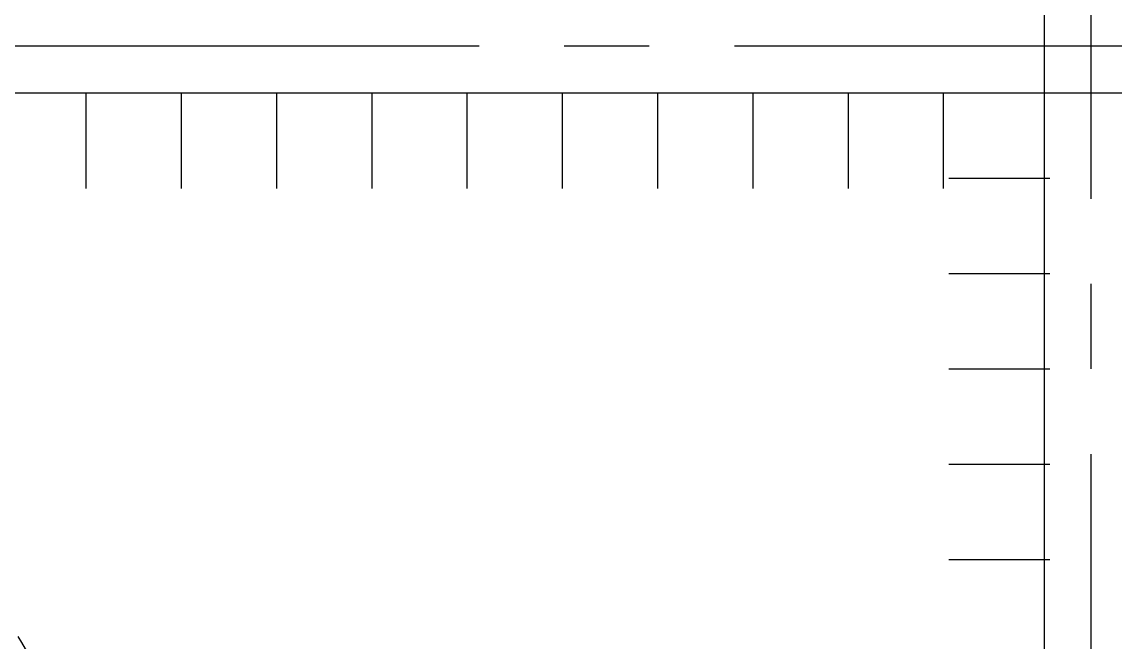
# Model space of a CAD drawing. Header units: millimetres. Extents: x -121190 to 167528, y -50070 to 22631.
# Drawn here: x -52747 to -51944, y 4739 to 5194 of the extents above; entities that cross this region are included whole.
import ezdxf

# ---------------------------------------------------------------- set-up
doc = ezdxf.new("R2010")
doc.units = ezdxf.units.MM
doc.header["$MEASUREMENT"] = 0
doc.linetypes.add('CENTER2', pattern=[1.125, 0.75, -0.125, 0.125, -0.125])
doc.linetypes.add('HIDDEN', pattern=[0.375, 0.25, -0.125])
for name, color, linetype in [('04.HIDDEN', 8, 'HIDDEN'), ('10.HATCH', 9, 'Continuous'), ('CDC.01.AXIS', 160, 'CENTER2')]:
    doc.layers.add(name, color=color, linetype=linetype)
doc.layers.add('CDC_03.BORDER', color=3, linetype='Continuous', lineweight=25)

msp = doc.modelspace()

# ---------------------------------------------------------------- linework, layer by layer
at = {"layer": '04.HIDDEN', "ltscale": 500}
msp.add_circle((-51961.32, 5176.84), 900, dxfattribs=at)
at = {"layer": '10.HATCH', "ltscale": 10}
for p, q in [((-52700.32, 5141.84), (-52700.32, 5071.84)), ((-52630.32, 5141.84), (-52630.32, 5071.84)), ((-52560.32, 5141.84), (-52560.32, 5071.84)), ((-52490.32, 5141.84), (-52490.32, 5071.84)), ((-52420.32, 5141.84), (-52420.32, 5071.84)), ((-52350.32, 5141.84), (-52350.32, 5071.84)), ((-52280.32, 5141.84), (-52280.32, 5071.84)), ((-52210.32, 5141.84), (-52210.32, 5071.84)), ((-52140.32, 5141.84), (-52140.32, 5071.84)), ((-52070.32, 5141.84), (-52070.32, 5071.84)), ((-52066.32, 5079.44), (-51996.32, 5079.44)), ((-52066.27, 5079.44), (-51996.27, 5079.44)), ((-52066.23, 5079.44), (-51996.23, 5079.44)), ((-52066.19, 5079.44), (-51996.19, 5079.44)), ((-52066.14, 5079.44), (-51996.14, 5079.44)), ((-52066.1, 5079.44), (-51996.1, 5079.44)), ((-52066.05, 5079.44), (-51996.05, 5079.44)), ((-52066.01, 5079.44), (-51996.01, 5079.44)), ((-52065.97, 5079.44), (-51995.97, 5079.44)), ((-52065.92, 5079.44), (-51995.92, 5079.44)), ((-52065.88, 5079.44), (-51995.88, 5079.44)), ((-52065.84, 5079.44), (-51995.84, 5079.44)), ((-52065.79, 5079.44), (-51995.79, 5079.44)), ((-52065.75, 5079.44), (-51995.75, 5079.44)), ((-52065.7, 5079.44), (-51995.7, 5079.44)), ((-52065.66, 5079.44), (-51995.66, 5079.44)), ((-52065.62, 5079.44), (-51995.62, 5079.44)), ((-52065.57, 5079.44), (-51995.57, 5079.44)), ((-52065.53, 5079.44), (-51995.53, 5079.44)), ((-52065.49, 5079.44), (-51995.49, 5079.44)), ((-52065.44, 5079.44), (-51995.44, 5079.44)), ((-52065.4, 5079.44), (-51995.4, 5079.44)), ((-52065.35, 5079.44), (-51995.35, 5079.44)), ((-52065.31, 5079.44), (-51995.31, 5079.44)), ((-52065.27, 5079.44), (-51995.27, 5079.44)), ((-52065.22, 5079.44), (-51995.22, 5079.44)), ((-52065.18, 5079.44), (-51995.18, 5079.44)), ((-52065.14, 5079.44), (-51995.14, 5079.44)), ((-52065.09, 5079.44), (-51995.09, 5079.44)), ((-52065.05, 5079.44), (-51995.05, 5079.44)), ((-52065, 5079.44), (-51995, 5079.44)), ((-52064.96, 5079.44), (-51994.96, 5079.44)), ((-52064.92, 5079.44), (-51994.92, 5079.44)), ((-52064.87, 5079.44), (-51994.87, 5079.44)), ((-52064.83, 5079.44), (-51994.83, 5079.44)), ((-52064.79, 5079.44), (-51994.79, 5079.44)), ((-52064.74, 5079.44), (-51994.74, 5079.44)), ((-52064.7, 5079.44), (-51994.7, 5079.44)), ((-52064.65, 5079.44), (-51994.65, 5079.44)), ((-52064.61, 5079.44), (-51994.61, 5079.44)), ((-52064.57, 5079.44), (-51994.57, 5079.44)), ((-52064.52, 5079.44), (-51994.52, 5079.44)), ((-52064.48, 5079.44), (-51994.48, 5079.44)), ((-52064.44, 5079.44), (-51994.44, 5079.44)), ((-52064.39, 5079.44), (-51994.39, 5079.44)), ((-52064.35, 5079.44), (-51994.35, 5079.44)), ((-52064.3, 5079.44), (-51994.3, 5079.44)), ((-52064.26, 5079.44), (-51994.26, 5079.44)), ((-52064.22, 5079.44), (-51994.22, 5079.44)), ((-52064.17, 5079.44), (-51994.17, 5079.44)), ((-52064.13, 5079.44), (-51994.13, 5079.44)), ((-52064.09, 5079.44), (-51994.09, 5079.44)), ((-52064.04, 5079.44), (-51994.04, 5079.44)), ((-52064, 5079.44), (-51994, 5079.44)), ((-52063.95, 5079.44), (-51993.95, 5079.44)), ((-52063.91, 5079.44), (-51993.91, 5079.44)), ((-52063.87, 5079.44), (-51993.87, 5079.44)), ((-52063.82, 5079.44), (-51993.82, 5079.44)), ((-52063.78, 5079.44), (-51993.78, 5079.44)), ((-52063.74, 5079.44), (-51993.74, 5079.44)), ((-52063.69, 5079.44), (-51993.69, 5079.44)), ((-52063.65, 5079.44), (-51993.65, 5079.44)), ((-52063.6, 5079.44), (-51993.6, 5079.44)), ((-52063.56, 5079.44), (-51993.56, 5079.44)), ((-52063.52, 5079.44), (-51993.52, 5079.44)), ((-52063.47, 5079.44), (-51993.47, 5079.44)), ((-52063.43, 5079.44), (-51993.43, 5079.44)), ((-52063.39, 5079.44), (-51993.39, 5079.44)), ((-52063.34, 5079.44), (-51993.34, 5079.44)), ((-52063.3, 5079.44), (-51993.3, 5079.44)), ((-52063.25, 5079.44), (-51993.25, 5079.44)), ((-52063.21, 5079.44), (-51993.21, 5079.44)), ((-52063.17, 5079.44), (-51993.17, 5079.44)), ((-52063.12, 5079.44), (-51993.12, 5079.44)), ((-52063.08, 5079.44), (-51993.08, 5079.44)), ((-52063.04, 5079.44), (-51993.04, 5079.44)), ((-52062.99, 5079.44), (-51992.99, 5079.44)), ((-52062.95, 5079.44), (-51992.95, 5079.44)), ((-52062.9, 5079.44), (-51992.9, 5079.44)), ((-52062.86, 5079.44), (-51992.86, 5079.44)), ((-52062.82, 5079.44), (-51992.82, 5079.44)), ((-52062.77, 5079.44), (-51992.77, 5079.44)), ((-52062.73, 5079.44), (-51992.73, 5079.44)), ((-52062.69, 5079.44), (-51992.69, 5079.44)), ((-52062.64, 5079.44), (-51992.64, 5079.44)), ((-52062.6, 5079.44), (-51992.6, 5079.44)), ((-52062.55, 5079.44), (-51992.55, 5079.44)), ((-52062.51, 5079.44), (-51992.51, 5079.44)), ((-52062.47, 5079.44), (-51992.47, 5079.44)), ((-52062.42, 5079.44), (-51992.42, 5079.44)), ((-52062.38, 5079.44), (-51992.38, 5079.44)), ((-52062.34, 5079.44), (-51992.34, 5079.44)), ((-52062.29, 5079.44), (-51992.29, 5079.44)), ((-52062.25, 5079.44), (-51992.25, 5079.44)), ((-52062.2, 5079.44), (-51992.2, 5079.44)), ((-52062.16, 5079.44), (-51992.16, 5079.44)), ((-52062.12, 5079.44), (-51992.12, 5079.44)), ((-52062.07, 5079.44), (-51992.07, 5079.44)), ((-52062.03, 5079.44), (-51992.03, 5079.44)), ((-52061.99, 5079.44), (-51991.99, 5079.44)), ((-52066.32, 5009.44), (-51996.32, 5009.44)), ((-52066.27, 5009.44), (-51996.27, 5009.44)), ((-52066.23, 5009.44), (-51996.23, 5009.44)), ((-52066.19, 5009.44), (-51996.19, 5009.44)), ((-52066.14, 5009.44), (-51996.14, 5009.44)), ((-52066.1, 5009.44), (-51996.1, 5009.44)), ((-52066.05, 5009.44), (-51996.05, 5009.44)), ((-52066.01, 5009.44), (-51996.01, 5009.44)), ((-52065.97, 5009.44), (-51995.97, 5009.44)), ((-52065.92, 5009.44), (-51995.92, 5009.44)), ((-52065.88, 5009.44), (-51995.88, 5009.44)), ((-52065.84, 5009.44), (-51995.84, 5009.44)), ((-52065.79, 5009.44), (-51995.79, 5009.44)), ((-52065.75, 5009.44), (-51995.75, 5009.44)), ((-52065.7, 5009.44), (-51995.7, 5009.44)), ((-52065.66, 5009.44), (-51995.66, 5009.44)), ((-52065.62, 5009.44), (-51995.62, 5009.44)), ((-52065.57, 5009.44), (-51995.57, 5009.44)), ((-52065.53, 5009.44), (-51995.53, 5009.44)), ((-52065.49, 5009.44), (-51995.49, 5009.44)), ((-52065.44, 5009.44), (-51995.44, 5009.44)), ((-52065.4, 5009.44), (-51995.4, 5009.44)), ((-52065.35, 5009.44), (-51995.35, 5009.44)), ((-52065.31, 5009.44), (-51995.31, 5009.44)), ((-52065.27, 5009.44), (-51995.27, 5009.44)), ((-52065.22, 5009.44), (-51995.22, 5009.44)), ((-52065.18, 5009.44), (-51995.18, 5009.44)), ((-52065.14, 5009.44), (-51995.14, 5009.44)), ((-52065.09, 5009.44), (-51995.09, 5009.44)), ((-52065.05, 5009.44), (-51995.05, 5009.44)), ((-52065, 5009.44), (-51995, 5009.44)), ((-52064.96, 5009.44), (-51994.96, 5009.44)), ((-52064.92, 5009.44), (-51994.92, 5009.44)), ((-52064.87, 5009.44), (-51994.87, 5009.44)), ((-52064.83, 5009.44), (-51994.83, 5009.44)), ((-52064.79, 5009.44), (-51994.79, 5009.44)), ((-52064.74, 5009.44), (-51994.74, 5009.44)), ((-52064.7, 5009.44), (-51994.7, 5009.44)), ((-52064.65, 5009.44), (-51994.65, 5009.44)), ((-52064.61, 5009.44), (-51994.61, 5009.44)), ((-52064.57, 5009.44), (-51994.57, 5009.44)), ((-52064.52, 5009.44), (-51994.52, 5009.44)), ((-52064.48, 5009.44), (-51994.48, 5009.44)), ((-52064.44, 5009.44), (-51994.44, 5009.44)), ((-52064.39, 5009.44), (-51994.39, 5009.44)), ((-52064.35, 5009.44), (-51994.35, 5009.44)), ((-52064.3, 5009.44), (-51994.3, 5009.44)), ((-52064.26, 5009.44), (-51994.26, 5009.44)), ((-52064.22, 5009.44), (-51994.22, 5009.44)), ((-52064.17, 5009.44), (-51994.17, 5009.44)), ((-52064.13, 5009.44), (-51994.13, 5009.44)), ((-52064.09, 5009.44), (-51994.09, 5009.44)), ((-52064.04, 5009.44), (-51994.04, 5009.44)), ((-52064, 5009.44), (-51994, 5009.44)), ((-52063.95, 5009.44), (-51993.95, 5009.44)), ((-52063.91, 5009.44), (-51993.91, 5009.44)), ((-52063.87, 5009.44), (-51993.87, 5009.44)), ((-52063.82, 5009.44), (-51993.82, 5009.44)), ((-52063.78, 5009.44), (-51993.78, 5009.44)), ((-52063.74, 5009.44), (-51993.74, 5009.44)), ((-52063.69, 5009.44), (-51993.69, 5009.44)), ((-52063.65, 5009.44), (-51993.65, 5009.44)), ((-52063.6, 5009.44), (-51993.6, 5009.44)), ((-52063.56, 5009.44), (-51993.56, 5009.44)), ((-52063.52, 5009.44), (-51993.52, 5009.44)), ((-52063.47, 5009.44), (-51993.47, 5009.44)), ((-52063.43, 5009.44), (-51993.43, 5009.44)), ((-52063.39, 5009.44), (-51993.39, 5009.44)), ((-52063.34, 5009.44), (-51993.34, 5009.44)), ((-52063.3, 5009.44), (-51993.3, 5009.44)), ((-52063.25, 5009.44), (-51993.25, 5009.44)), ((-52063.21, 5009.44), (-51993.21, 5009.44)), ((-52063.17, 5009.44), (-51993.17, 5009.44)), ((-52063.12, 5009.44), (-51993.12, 5009.44)), ((-52063.08, 5009.44), (-51993.08, 5009.44)), ((-52063.04, 5009.44), (-51993.04, 5009.44)), ((-52062.99, 5009.44), (-51992.99, 5009.44)), ((-52062.95, 5009.44), (-51992.95, 5009.44)), ((-52062.9, 5009.44), (-51992.9, 5009.44)), ((-52062.86, 5009.44), (-51992.86, 5009.44)), ((-52062.82, 5009.44), (-51992.82, 5009.44)), ((-52062.77, 5009.44), (-51992.77, 5009.44)), ((-52062.73, 5009.44), (-51992.73, 5009.44)), ((-52062.69, 5009.44), (-51992.69, 5009.44)), ((-52062.64, 5009.44), (-51992.64, 5009.44)), ((-52062.6, 5009.44), (-51992.6, 5009.44)), ((-52062.55, 5009.44), (-51992.55, 5009.44)), ((-52062.51, 5009.44), (-51992.51, 5009.44)), ((-52062.47, 5009.44), (-51992.47, 5009.44)), ((-52062.42, 5009.44), (-51992.42, 5009.44)), ((-52062.38, 5009.44), (-51992.38, 5009.44)), ((-52062.34, 5009.44), (-51992.34, 5009.44)), ((-52062.29, 5009.44), (-51992.29, 5009.44)), ((-52062.25, 5009.44), (-51992.25, 5009.44)), ((-52062.2, 5009.44), (-51992.2, 5009.44)), ((-52062.16, 5009.44), (-51992.16, 5009.44)), ((-52062.12, 5009.44), (-51992.12, 5009.44)), ((-52062.07, 5009.44), (-51992.07, 5009.44)), ((-52062.03, 5009.44), (-51992.03, 5009.44)), ((-52061.99, 5009.44), (-51991.99, 5009.44)), ((-52066.32, 4939.44), (-51996.32, 4939.44)), ((-52066.27, 4939.44), (-51996.27, 4939.44)), ((-52066.23, 4939.44), (-51996.23, 4939.44)), ((-52066.19, 4939.44), (-51996.19, 4939.44)), ((-52066.14, 4939.44), (-51996.14, 4939.44)), ((-52066.1, 4939.44), (-51996.1, 4939.44)), ((-52066.05, 4939.44), (-51996.05, 4939.44)), ((-52066.01, 4939.44), (-51996.01, 4939.44)), ((-52065.97, 4939.44), (-51995.97, 4939.44)), ((-52065.92, 4939.44), (-51995.92, 4939.44)), ((-52065.88, 4939.44), (-51995.88, 4939.44)), ((-52065.84, 4939.44), (-51995.84, 4939.44)), ((-52065.79, 4939.44), (-51995.79, 4939.44)), ((-52065.75, 4939.44), (-51995.75, 4939.44)), ((-52065.7, 4939.44), (-51995.7, 4939.44)), ((-52065.66, 4939.44), (-51995.66, 4939.44)), ((-52065.62, 4939.44), (-51995.62, 4939.44)), ((-52065.57, 4939.44), (-51995.57, 4939.44)), ((-52065.53, 4939.44), (-51995.53, 4939.44)), ((-52065.49, 4939.44), (-51995.49, 4939.44)), ((-52065.44, 4939.44), (-51995.44, 4939.44)), ((-52065.4, 4939.44), (-51995.4, 4939.44)), ((-52065.35, 4939.44), (-51995.35, 4939.44)), ((-52065.31, 4939.44), (-51995.31, 4939.44)), ((-52065.27, 4939.44), (-51995.27, 4939.44)), ((-52065.22, 4939.44), (-51995.22, 4939.44)), ((-52065.18, 4939.44), (-51995.18, 4939.44)), ((-52065.14, 4939.44), (-51995.14, 4939.44)), ((-52065.09, 4939.44), (-51995.09, 4939.44)), ((-52065.05, 4939.44), (-51995.05, 4939.44)), ((-52065, 4939.44), (-51995, 4939.44)), ((-52064.96, 4939.44), (-51994.96, 4939.44)), ((-52064.92, 4939.44), (-51994.92, 4939.44)), ((-52064.87, 4939.44), (-51994.87, 4939.44)), ((-52064.83, 4939.44), (-51994.83, 4939.44)), ((-52064.79, 4939.44), (-51994.79, 4939.44)), ((-52064.74, 4939.44), (-51994.74, 4939.44)), ((-52064.7, 4939.44), (-51994.7, 4939.44)), ((-52064.65, 4939.44), (-51994.65, 4939.44)), ((-52064.61, 4939.44), (-51994.61, 4939.44)), ((-52064.57, 4939.44), (-51994.57, 4939.44)), ((-52064.52, 4939.44), (-51994.52, 4939.44)), ((-52064.48, 4939.44), (-51994.48, 4939.44)), ((-52064.44, 4939.44), (-51994.44, 4939.44)), ((-52064.39, 4939.44), (-51994.39, 4939.44)), ((-52064.35, 4939.44), (-51994.35, 4939.44)), ((-52064.3, 4939.44), (-51994.3, 4939.44)), ((-52064.26, 4939.44), (-51994.26, 4939.44)), ((-52064.22, 4939.44), (-51994.22, 4939.44)), ((-52064.17, 4939.44), (-51994.17, 4939.44)), ((-52064.13, 4939.44), (-51994.13, 4939.44)), ((-52064.09, 4939.44), (-51994.09, 4939.44)), ((-52064.04, 4939.44), (-51994.04, 4939.44)), ((-52064, 4939.44), (-51994, 4939.44)), ((-52063.95, 4939.44), (-51993.95, 4939.44)), ((-52063.91, 4939.44), (-51993.91, 4939.44)), ((-52063.87, 4939.44), (-51993.87, 4939.44)), ((-52063.82, 4939.44), (-51993.82, 4939.44)), ((-52063.78, 4939.44), (-51993.78, 4939.44)), ((-52063.74, 4939.44), (-51993.74, 4939.44)), ((-52063.69, 4939.44), (-51993.69, 4939.44)), ((-52063.65, 4939.44), (-51993.65, 4939.44)), ((-52063.6, 4939.44), (-51993.6, 4939.44)), ((-52063.56, 4939.44), (-51993.56, 4939.44)), ((-52063.52, 4939.44), (-51993.52, 4939.44)), ((-52063.47, 4939.44), (-51993.47, 4939.44)), ((-52063.43, 4939.44), (-51993.43, 4939.44)), ((-52063.39, 4939.44), (-51993.39, 4939.44)), ((-52063.34, 4939.44), (-51993.34, 4939.44)), ((-52063.3, 4939.44), (-51993.3, 4939.44)), ((-52063.25, 4939.44), (-51993.25, 4939.44)), ((-52063.21, 4939.44), (-51993.21, 4939.44)), ((-52063.17, 4939.44), (-51993.17, 4939.44)), ((-52063.12, 4939.44), (-51993.12, 4939.44)), ((-52063.08, 4939.44), (-51993.08, 4939.44)), ((-52063.04, 4939.44), (-51993.04, 4939.44)), ((-52062.99, 4939.44), (-51992.99, 4939.44)), ((-52062.95, 4939.44), (-51992.95, 4939.44)), ((-52062.9, 4939.44), (-51992.9, 4939.44)), ((-52062.86, 4939.44), (-51992.86, 4939.44)), ((-52062.82, 4939.44), (-51992.82, 4939.44)), ((-52062.77, 4939.44), (-51992.77, 4939.44)), ((-52062.73, 4939.44), (-51992.73, 4939.44)), ((-52062.69, 4939.44), (-51992.69, 4939.44)), ((-52062.64, 4939.44), (-51992.64, 4939.44)), ((-52062.6, 4939.44), (-51992.6, 4939.44)), ((-52062.55, 4939.44), (-51992.55, 4939.44)), ((-52062.51, 4939.44), (-51992.51, 4939.44)), ((-52062.47, 4939.44), (-51992.47, 4939.44)), ((-52062.42, 4939.44), (-51992.42, 4939.44)), ((-52062.38, 4939.44), (-51992.38, 4939.44)), ((-52062.34, 4939.44), (-51992.34, 4939.44)), ((-52062.29, 4939.44), (-51992.29, 4939.44)), ((-52062.25, 4939.44), (-51992.25, 4939.44)), ((-52062.2, 4939.44), (-51992.2, 4939.44)), ((-52062.16, 4939.44), (-51992.16, 4939.44)), ((-52062.12, 4939.44), (-51992.12, 4939.44)), ((-52062.07, 4939.44), (-51992.07, 4939.44)), ((-52062.03, 4939.44), (-51992.03, 4939.44)), ((-52061.99, 4939.44), (-51991.99, 4939.44)), ((-52066.32, 4869.44), (-51996.32, 4869.44)), ((-52066.27, 4869.44), (-51996.27, 4869.44)), ((-52066.23, 4869.44), (-51996.23, 4869.44)), ((-52066.19, 4869.44), (-51996.19, 4869.44)), ((-52066.14, 4869.44), (-51996.14, 4869.44)), ((-52066.1, 4869.44), (-51996.1, 4869.44)), ((-52066.05, 4869.44), (-51996.05, 4869.44)), ((-52066.01, 4869.44), (-51996.01, 4869.44)), ((-52065.97, 4869.44), (-51995.97, 4869.44)), ((-52065.92, 4869.44), (-51995.92, 4869.44)), ((-52065.88, 4869.44), (-51995.88, 4869.44)), ((-52065.84, 4869.44), (-51995.84, 4869.44)), ((-52065.79, 4869.44), (-51995.79, 4869.44)), ((-52065.75, 4869.44), (-51995.75, 4869.44)), ((-52065.7, 4869.44), (-51995.7, 4869.44)), ((-52065.66, 4869.44), (-51995.66, 4869.44)), ((-52065.62, 4869.44), (-51995.62, 4869.44)), ((-52065.57, 4869.44), (-51995.57, 4869.44)), ((-52065.53, 4869.44), (-51995.53, 4869.44)), ((-52065.49, 4869.44), (-51995.49, 4869.44)), ((-52065.44, 4869.44), (-51995.44, 4869.44)), ((-52065.4, 4869.44), (-51995.4, 4869.44)), ((-52065.35, 4869.44), (-51995.35, 4869.44)), ((-52065.31, 4869.44), (-51995.31, 4869.44)), ((-52065.27, 4869.44), (-51995.27, 4869.44)), ((-52065.22, 4869.44), (-51995.22, 4869.44)), ((-52065.18, 4869.44), (-51995.18, 4869.44)), ((-52065.14, 4869.44), (-51995.14, 4869.44)), ((-52065.09, 4869.44), (-51995.09, 4869.44)), ((-52065.05, 4869.44), (-51995.05, 4869.44)), ((-52065, 4869.44), (-51995, 4869.44)), ((-52064.96, 4869.44), (-51994.96, 4869.44)), ((-52064.92, 4869.44), (-51994.92, 4869.44)), ((-52064.87, 4869.44), (-51994.87, 4869.44)), ((-52064.83, 4869.44), (-51994.83, 4869.44)), ((-52064.79, 4869.44), (-51994.79, 4869.44)), ((-52064.74, 4869.44), (-51994.74, 4869.44)), ((-52064.7, 4869.44), (-51994.7, 4869.44)), ((-52064.65, 4869.44), (-51994.65, 4869.44)), ((-52064.61, 4869.44), (-51994.61, 4869.44)), ((-52064.57, 4869.44), (-51994.57, 4869.44)), ((-52064.52, 4869.44), (-51994.52, 4869.44)), ((-52064.48, 4869.44), (-51994.48, 4869.44)), ((-52064.44, 4869.44), (-51994.44, 4869.44)), ((-52064.39, 4869.44), (-51994.39, 4869.44)), ((-52064.35, 4869.44), (-51994.35, 4869.44)), ((-52064.3, 4869.44), (-51994.3, 4869.44)), ((-52064.26, 4869.44), (-51994.26, 4869.44)), ((-52064.22, 4869.44), (-51994.22, 4869.44)), ((-52064.17, 4869.44), (-51994.17, 4869.44)), ((-52064.13, 4869.44), (-51994.13, 4869.44)), ((-52064.09, 4869.44), (-51994.09, 4869.44)), ((-52064.04, 4869.44), (-51994.04, 4869.44)), ((-52064, 4869.44), (-51994, 4869.44)), ((-52063.95, 4869.44), (-51993.95, 4869.44)), ((-52063.91, 4869.44), (-51993.91, 4869.44)), ((-52063.87, 4869.44), (-51993.87, 4869.44)), ((-52063.82, 4869.44), (-51993.82, 4869.44)), ((-52063.78, 4869.44), (-51993.78, 4869.44)), ((-52063.74, 4869.44), (-51993.74, 4869.44)), ((-52063.69, 4869.44), (-51993.69, 4869.44)), ((-52063.65, 4869.44), (-51993.65, 4869.44)), ((-52063.6, 4869.44), (-51993.6, 4869.44)), ((-52063.56, 4869.44), (-51993.56, 4869.44)), ((-52063.52, 4869.44), (-51993.52, 4869.44)), ((-52063.47, 4869.44), (-51993.47, 4869.44)), ((-52063.43, 4869.44), (-51993.43, 4869.44)), ((-52063.39, 4869.44), (-51993.39, 4869.44)), ((-52063.34, 4869.44), (-51993.34, 4869.44)), ((-52063.3, 4869.44), (-51993.3, 4869.44)), ((-52063.25, 4869.44), (-51993.25, 4869.44)), ((-52063.21, 4869.44), (-51993.21, 4869.44)), ((-52063.17, 4869.44), (-51993.17, 4869.44)), ((-52063.12, 4869.44), (-51993.12, 4869.44)), ((-52063.08, 4869.44), (-51993.08, 4869.44)), ((-52063.04, 4869.44), (-51993.04, 4869.44)), ((-52062.99, 4869.44), (-51992.99, 4869.44)), ((-52062.95, 4869.44), (-51992.95, 4869.44)), ((-52062.9, 4869.44), (-51992.9, 4869.44)), ((-52062.86, 4869.44), (-51992.86, 4869.44)), ((-52062.82, 4869.44), (-51992.82, 4869.44)), ((-52062.77, 4869.44), (-51992.77, 4869.44)), ((-52062.73, 4869.44), (-51992.73, 4869.44)), ((-52062.69, 4869.44), (-51992.69, 4869.44)), ((-52062.64, 4869.44), (-51992.64, 4869.44)), ((-52062.6, 4869.44), (-51992.6, 4869.44)), ((-52062.55, 4869.44), (-51992.55, 4869.44)), ((-52062.51, 4869.44), (-51992.51, 4869.44)), ((-52062.47, 4869.44), (-51992.47, 4869.44)), ((-52062.42, 4869.44), (-51992.42, 4869.44)), ((-52062.38, 4869.44), (-51992.38, 4869.44)), ((-52062.34, 4869.44), (-51992.34, 4869.44)), ((-52062.29, 4869.44), (-51992.29, 4869.44)), ((-52062.25, 4869.44), (-51992.25, 4869.44)), ((-52062.2, 4869.44), (-51992.2, 4869.44)), ((-52062.16, 4869.44), (-51992.16, 4869.44)), ((-52062.12, 4869.44), (-51992.12, 4869.44)), ((-52062.07, 4869.44), (-51992.07, 4869.44)), ((-52062.03, 4869.44), (-51992.03, 4869.44)), ((-52061.99, 4869.44), (-51991.99, 4869.44)), ((-52066.32, 4799.44), (-51996.32, 4799.44)), ((-52066.27, 4799.44), (-51996.27, 4799.44)), ((-52066.23, 4799.44), (-51996.23, 4799.44)), ((-52066.19, 4799.44), (-51996.19, 4799.44)), ((-52066.14, 4799.44), (-51996.14, 4799.44)), ((-52066.1, 4799.44), (-51996.1, 4799.44)), ((-52066.05, 4799.44), (-51996.05, 4799.44)), ((-52066.01, 4799.44), (-51996.01, 4799.44)), ((-52065.97, 4799.44), (-51995.97, 4799.44)), ((-52065.92, 4799.44), (-51995.92, 4799.44)), ((-52065.88, 4799.44), (-51995.88, 4799.44)), ((-52065.84, 4799.44), (-51995.84, 4799.44)), ((-52065.79, 4799.44), (-51995.79, 4799.44)), ((-52065.75, 4799.44), (-51995.75, 4799.44)), ((-52065.7, 4799.44), (-51995.7, 4799.44)), ((-52065.66, 4799.44), (-51995.66, 4799.44)), ((-52065.62, 4799.44), (-51995.62, 4799.44)), ((-52065.57, 4799.44), (-51995.57, 4799.44)), ((-52065.53, 4799.44), (-51995.53, 4799.44)), ((-52065.49, 4799.44), (-51995.49, 4799.44)), ((-52065.44, 4799.44), (-51995.44, 4799.44)), ((-52065.4, 4799.44), (-51995.4, 4799.44)), ((-52065.35, 4799.44), (-51995.35, 4799.44)), ((-52065.31, 4799.44), (-51995.31, 4799.44)), ((-52065.27, 4799.44), (-51995.27, 4799.44)), ((-52065.22, 4799.44), (-51995.22, 4799.44)), ((-52065.18, 4799.44), (-51995.18, 4799.44)), ((-52065.14, 4799.44), (-51995.14, 4799.44)), ((-52065.09, 4799.44), (-51995.09, 4799.44)), ((-52065.05, 4799.44), (-51995.05, 4799.44)), ((-52065, 4799.44), (-51995, 4799.44)), ((-52064.96, 4799.44), (-51994.96, 4799.44)), ((-52064.92, 4799.44), (-51994.92, 4799.44)), ((-52064.87, 4799.44), (-51994.87, 4799.44)), ((-52064.83, 4799.44), (-51994.83, 4799.44)), ((-52064.79, 4799.44), (-51994.79, 4799.44)), ((-52064.74, 4799.44), (-51994.74, 4799.44)), ((-52064.7, 4799.44), (-51994.7, 4799.44)), ((-52064.65, 4799.44), (-51994.65, 4799.44)), ((-52064.61, 4799.44), (-51994.61, 4799.44)), ((-52064.57, 4799.44), (-51994.57, 4799.44)), ((-52064.52, 4799.44), (-51994.52, 4799.44)), ((-52064.48, 4799.44), (-51994.48, 4799.44)), ((-52064.44, 4799.44), (-51994.44, 4799.44)), ((-52064.39, 4799.44), (-51994.39, 4799.44)), ((-52064.35, 4799.44), (-51994.35, 4799.44)), ((-52064.3, 4799.44), (-51994.3, 4799.44)), ((-52064.26, 4799.44), (-51994.26, 4799.44)), ((-52064.22, 4799.44), (-51994.22, 4799.44)), ((-52064.17, 4799.44), (-51994.17, 4799.44)), ((-52064.13, 4799.44), (-51994.13, 4799.44)), ((-52064.09, 4799.44), (-51994.09, 4799.44)), ((-52064.04, 4799.44), (-51994.04, 4799.44)), ((-52064, 4799.44), (-51994, 4799.44)), ((-52063.95, 4799.44), (-51993.95, 4799.44)), ((-52063.91, 4799.44), (-51993.91, 4799.44)), ((-52063.87, 4799.44), (-51993.87, 4799.44)), ((-52063.82, 4799.44), (-51993.82, 4799.44)), ((-52063.78, 4799.44), (-51993.78, 4799.44)), ((-52063.74, 4799.44), (-51993.74, 4799.44)), ((-52063.69, 4799.44), (-51993.69, 4799.44)), ((-52063.65, 4799.44), (-51993.65, 4799.44)), ((-52063.6, 4799.44), (-51993.6, 4799.44)), ((-52063.56, 4799.44), (-51993.56, 4799.44)), ((-52063.52, 4799.44), (-51993.52, 4799.44)), ((-52063.47, 4799.44), (-51993.47, 4799.44)), ((-52063.43, 4799.44), (-51993.43, 4799.44)), ((-52063.39, 4799.44), (-51993.39, 4799.44)), ((-52063.34, 4799.44), (-51993.34, 4799.44)), ((-52063.3, 4799.44), (-51993.3, 4799.44)), ((-52063.25, 4799.44), (-51993.25, 4799.44)), ((-52063.21, 4799.44), (-51993.21, 4799.44)), ((-52063.17, 4799.44), (-51993.17, 4799.44)), ((-52063.12, 4799.44), (-51993.12, 4799.44)), ((-52063.08, 4799.44), (-51993.08, 4799.44)), ((-52063.04, 4799.44), (-51993.04, 4799.44)), ((-52062.99, 4799.44), (-51992.99, 4799.44)), ((-52062.95, 4799.44), (-51992.95, 4799.44)), ((-52062.9, 4799.44), (-51992.9, 4799.44)), ((-52062.86, 4799.44), (-51992.86, 4799.44)), ((-52062.82, 4799.44), (-51992.82, 4799.44)), ((-52062.77, 4799.44), (-51992.77, 4799.44)), ((-52062.73, 4799.44), (-51992.73, 4799.44)), ((-52062.69, 4799.44), (-51992.69, 4799.44)), ((-52062.64, 4799.44), (-51992.64, 4799.44)), ((-52062.6, 4799.44), (-51992.6, 4799.44)), ((-52062.55, 4799.44), (-51992.55, 4799.44)), ((-52062.51, 4799.44), (-51992.51, 4799.44)), ((-52062.47, 4799.44), (-51992.47, 4799.44)), ((-52062.42, 4799.44), (-51992.42, 4799.44)), ((-52062.38, 4799.44), (-51992.38, 4799.44)), ((-52062.34, 4799.44), (-51992.34, 4799.44)), ((-52062.29, 4799.44), (-51992.29, 4799.44)), ((-52062.25, 4799.44), (-51992.25, 4799.44)), ((-52062.2, 4799.44), (-51992.2, 4799.44)), ((-52062.16, 4799.44), (-51992.16, 4799.44)), ((-52062.12, 4799.44), (-51992.12, 4799.44)), ((-52062.07, 4799.44), (-51992.07, 4799.44)), ((-52062.03, 4799.44), (-51992.03, 4799.44)), ((-52061.99, 4799.44), (-51991.99, 4799.44))]:
    msp.add_line(p, q, dxfattribs=at)
at = {"layer": 'CDC.01.AXIS', "ltscale": 500}
for p, q in [((-51961.84, 7126.84), (-51961.84, 3226.84)), ((-53911.32, 5176.84), (-50011.32, 5176.84))]:
    msp.add_line(p, q, dxfattribs=at)
at = {"layer": 'CDC_03.BORDER', "ltscale": 10}
for p, q in [((-51996.32, 6676.84), (-51996.32, 3676.84)), ((-51926.32, 5141.84), (-53461.32, 5141.84))]:
    msp.add_line(p, q, dxfattribs=at)
msp.add_circle((-51961.32, 5176.84), 1500, dxfattribs=at)

doc.saveas('drawing.dxf')
